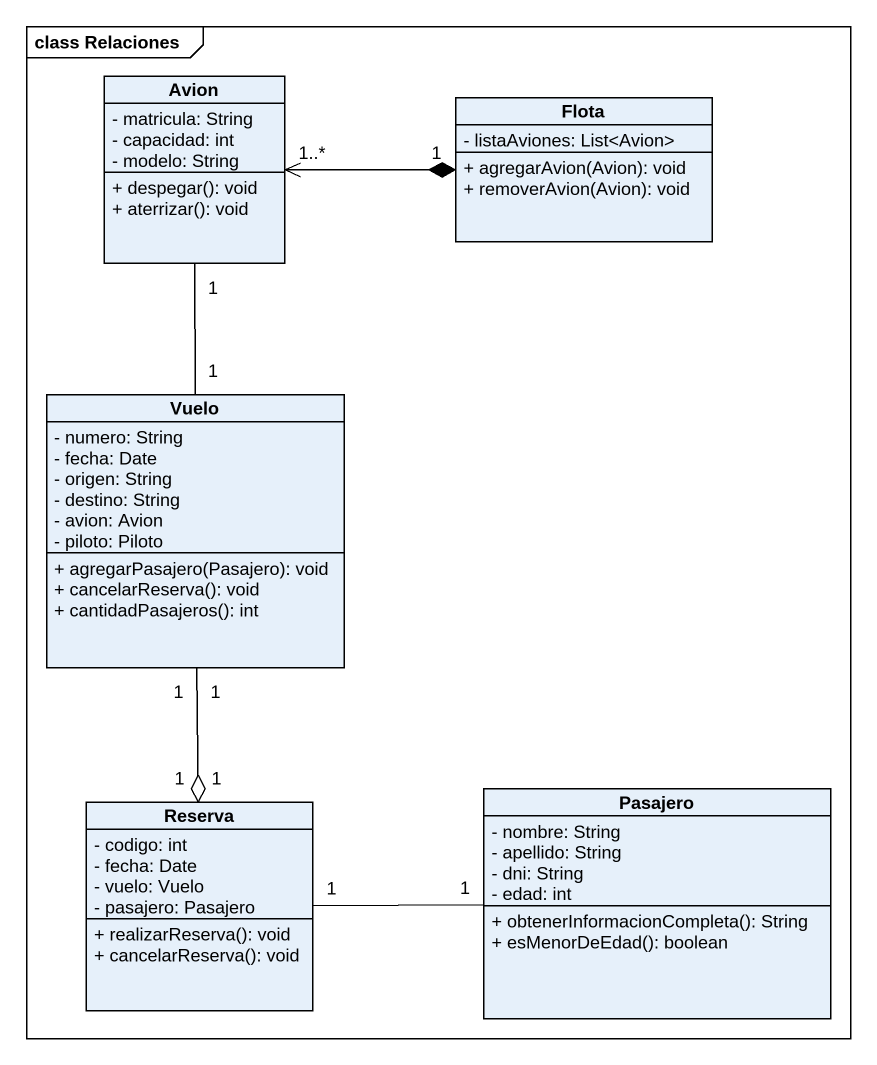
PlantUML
@startuml
mainframe class Relaciones
hide circle
hide empty members
skinparam classAttributeIconSize 0
class Avion {
  - matricula: String
  - capacidad: int
  - modelo: String
  + despegar(): void
  + aterrizar(): void
}
class Flota {
  - listaAviones: List<Avion>
  + agregarAvion(Avion): void
  + removerAvion(Avion): void
}
class Vuelo {
  - numero: String
  - fecha: Date
  - origen: String
  - destino: String
  - avion: Avion
  - piloto: Piloto
  + agregarPasajero(Pasajero): void
  + cancelarReserva(): void
  + cantidadPasajeros(): int
}
class Reserva {
  - codigo: int
  - fecha: Date
  - vuelo: Vuelo
  - pasajero: Pasajero
  + realizarReserva(): void
  + cancelarReserva(): void
}
class Pasajero {
  - nombre: String
  - apellido: String
  - dni: String
  - edad: int
  + obtenerInformacionCompleta(): String
  + esMenorDeEdad(): boolean
}
Avion "1..*" <-right-* "1" Flota
Vuelo "1" -up- "1" Avion
Vuelo "1" --o "1" Reserva
Vuelo "1" --o "1" Reserva
Reserva "1" -right- "1" Pasajero
@enduml
